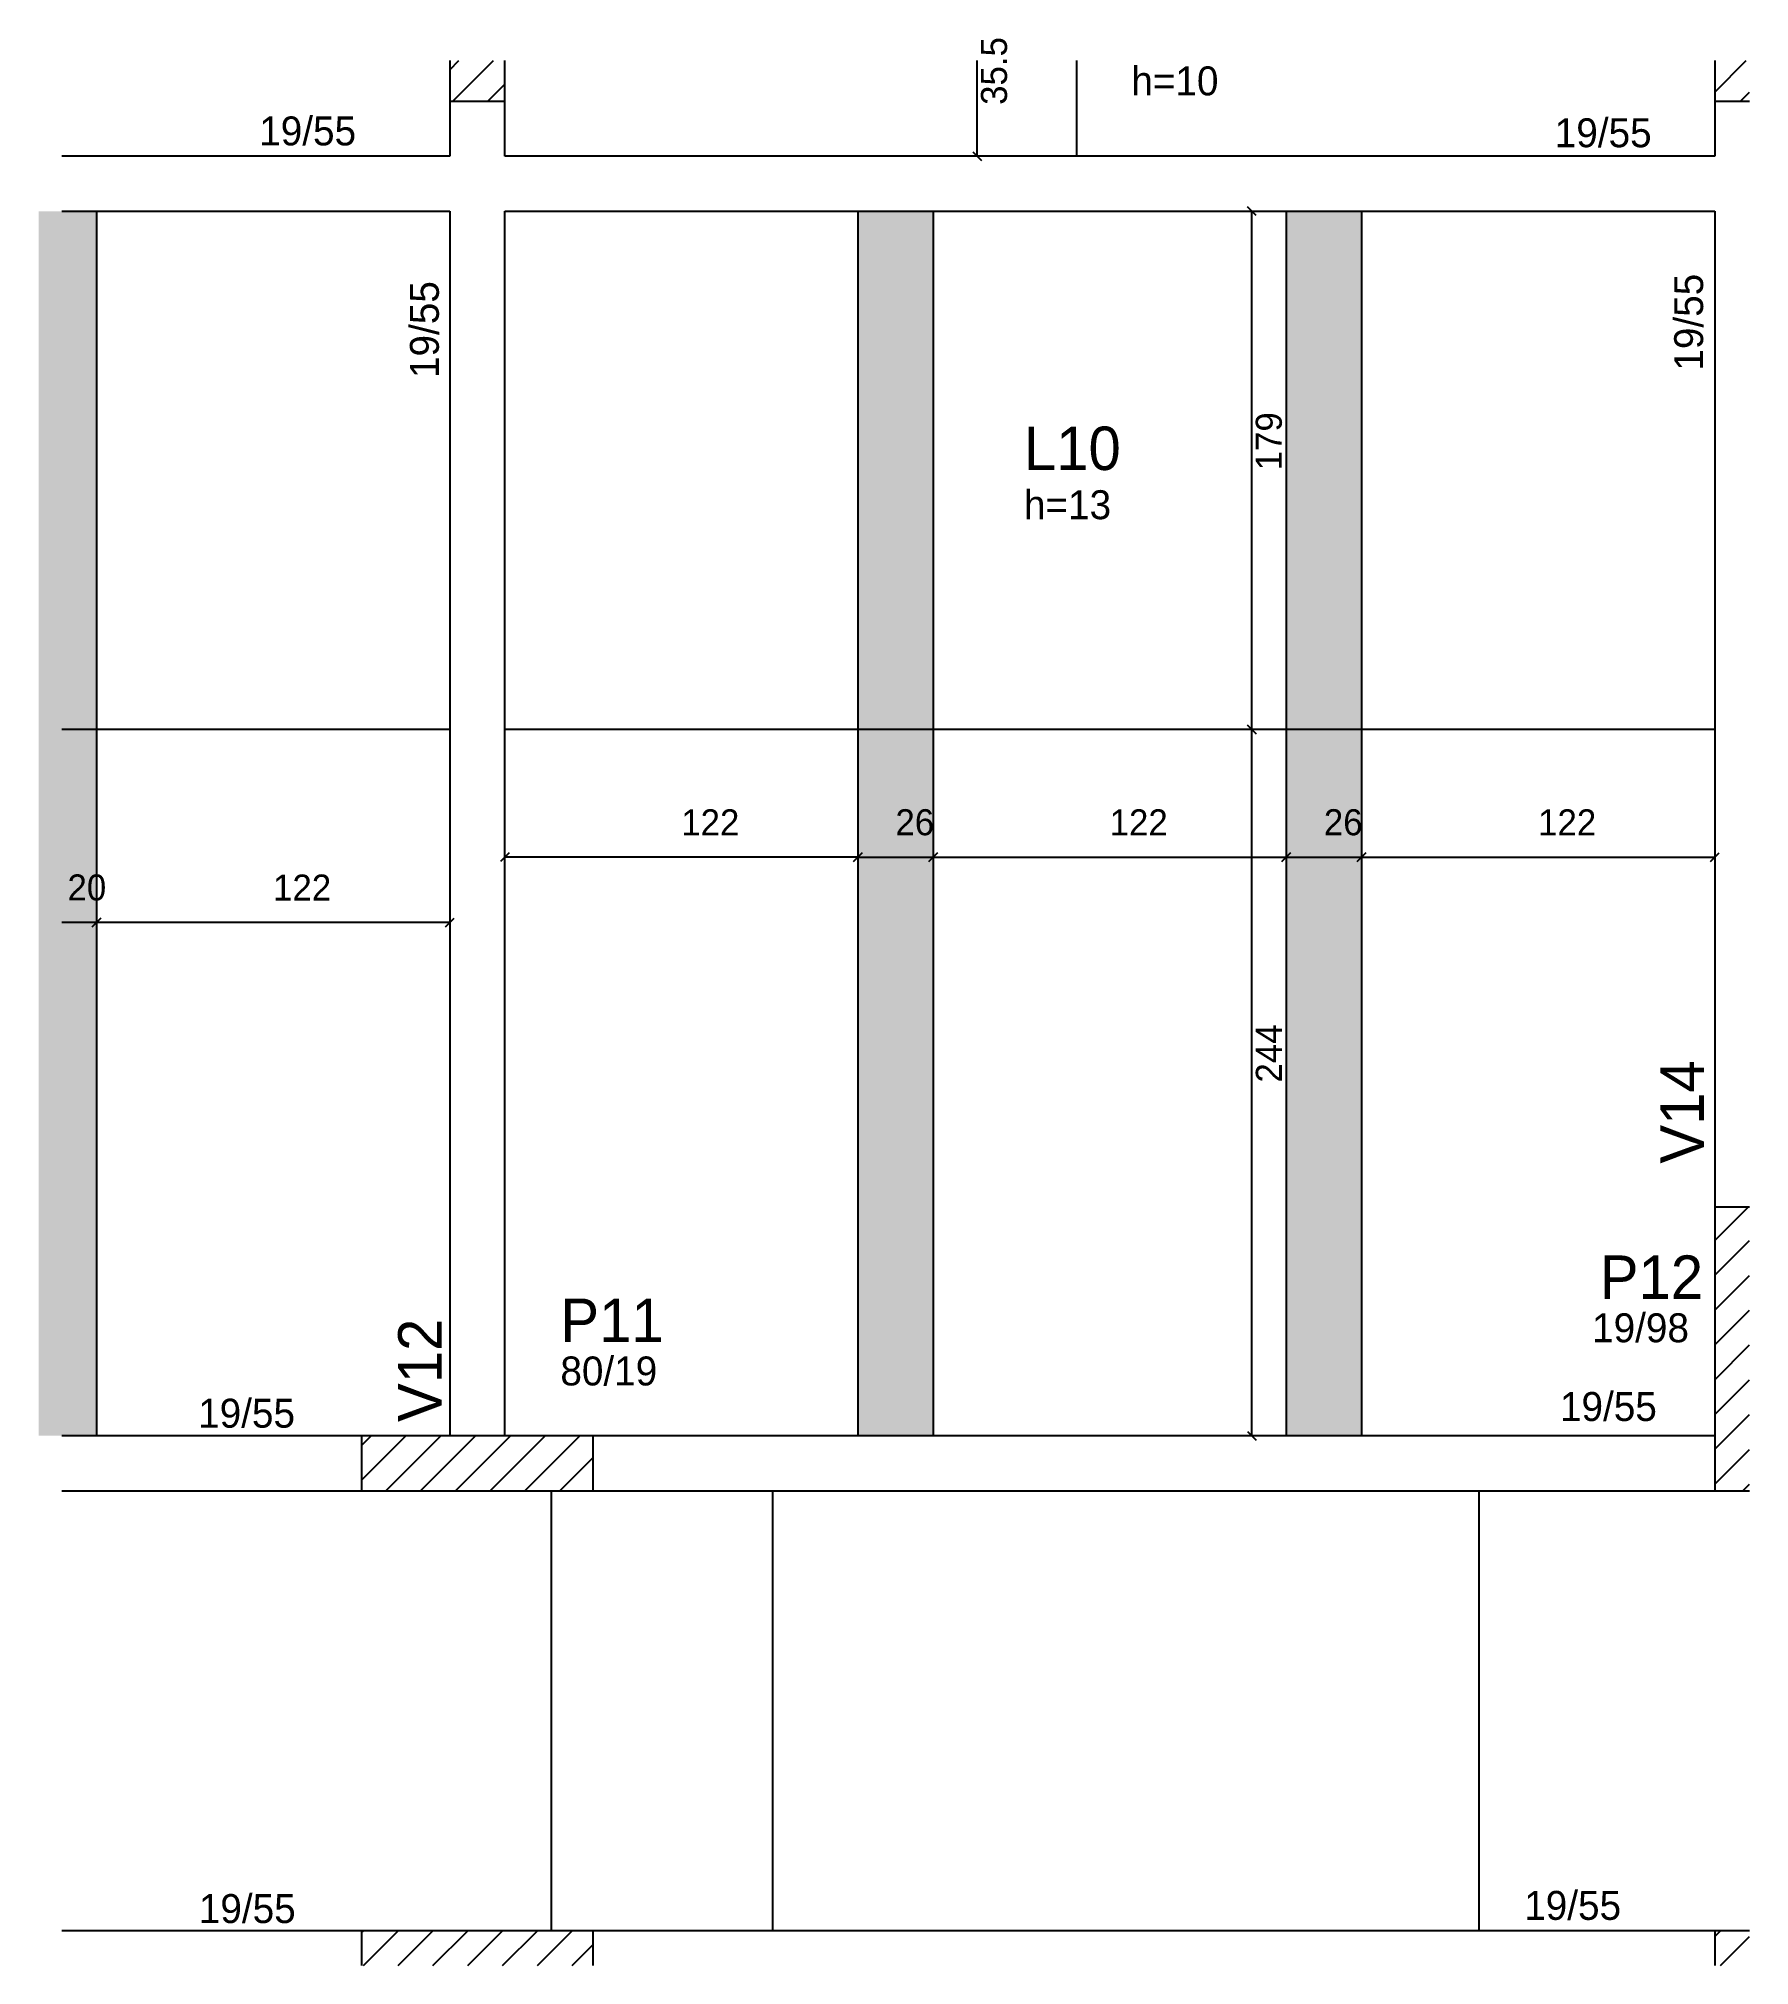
# Model space of a CAD drawing. Header units: metres. Extents: x 3910 to 4502, y 2116 to 2782.
import ezdxf

# ---------------------------------------------------------------- set-up
doc = ezdxf.new("R2010")
doc.units = ezdxf.units.M
for name, color, linetype in [('3', 7, 'Continuous'), ('4', 7, 'Continuous'), ('7', 7, 'Continuous'), ('Hachura', 7, 'Continuous'), ('Painéis', 7, 'Continuous')]:
    doc.layers.add(name, color=color, linetype=linetype)

msp = doc.modelspace()

# ---------------------------------------------------------------- hatches: boundary and pattern name
at = {"layer": 'Hachura'}
h = msp.add_hatch(color=7, dxfattribs=at)
h.dxf.hatch_style = 1
h.paths.add_polyline_path([(3930.5, 2721.98), (3910.5, 2721.98), (3910.5, 2298.98), (3930.5, 2298.98), (3930.5, 2721.98)])
h = msp.add_hatch(color=7, dxfattribs=at)
h.dxf.hatch_style = 1
h.paths.add_polyline_path([(4219.51, 2721.99), (4193.51, 2721.98), (4193.51, 2298.98), (4219.51, 2298.99), (4219.51, 2721.99)])
h = msp.add_hatch(color=7, dxfattribs=at)
h.dxf.hatch_style = 1
h.paths.add_polyline_path([(4367.51, 2721.99), (4341.51, 2721.98), (4341.51, 2298.98), (4367.51, 2298.99), (4367.51, 2721.99)])

# ---------------------------------------------------------------- linework, layer by layer
at = {"layer": '3', "color": 3, "lineweight": 25}
for p, q in [((4052.54, 2770.88), (4055.68, 2774.02)), ((4053.66, 2759.98), (4067.7, 2774.02)), ((4489.54, 2763.11), (4500.45, 2774.02)), ((4065.68, 2759.98), (4071.54, 2765.84)), ((4498.43, 2759.98), (4501.54, 2763.09)), ((4489.54, 2366.42), (4501.1, 2377.98)), ((4489.54, 2354.4), (4501.54, 2366.4)), ((4489.54, 2342.38), (4501.54, 2354.38)), ((4489.54, 2330.36), (4501.54, 2342.36)), ((4489.54, 2318.34), (4501.54, 2330.34)), ((4489.54, 2306.32), (4501.54, 2318.32)), ((4489.54, 2294.3), (4501.54, 2306.3)), ((4022.04, 2283.59), (4037.43, 2298.98)), ((4022.04, 2295.61), (4025.41, 2298.98)), ((4030.45, 2279.98), (4049.45, 2298.98)), ((4042.47, 2279.98), (4061.47, 2298.98)), ((4054.49, 2279.98), (4073.49, 2298.98)), ((4066.51, 2279.98), (4085.51, 2298.98)), ((4078.53, 2279.98), (4097.53, 2298.98)), ((4090.56, 2279.98), (4102.04, 2291.46)), ((4489.54, 2282.27), (4501.54, 2294.27)), ((4499.26, 2279.98), (4501.54, 2282.25)), ((4022.04, 2127.32), (4022.7, 2127.98)), ((4022.72, 2115.98), (4034.72, 2127.98)), ((4034.74, 2115.98), (4046.74, 2127.98)), ((4046.76, 2115.98), (4058.76, 2127.98)), ((4058.78, 2115.98), (4070.78, 2127.98)), ((4070.81, 2115.98), (4082.81, 2127.98)), ((4082.83, 2115.98), (4094.83, 2127.98)), ((4489.54, 2126), (4491.51, 2127.98)), ((4491.53, 2115.98), (4501.54, 2125.98)), ((4094.85, 2115.98), (4102.04, 2123.17))]:
    msp.add_line(p, q, dxfattribs=at)
for points in [[(4052.54, 2759.98), (4052.54, 2740.98)], [(4071.54, 2740.98), (4071.54, 2759.98)], [(4489.54, 2759.98), (4489.54, 2740.98)], [(4052.54, 2740.98), (3918.5, 2740.98)], [(4489.54, 2740.98), (4071.54, 2740.98)], [(3918.5, 2721.98), (4052.54, 2721.98)], [(4052.54, 2721.98), (4052.54, 2298.98)], [(4071.54, 2721.98), (4489.54, 2721.98)], [(4071.54, 2298.98), (4071.54, 2721.98)], [(4489.54, 2721.98), (4489.54, 2377.98)], [(4022.04, 2298.98), (3918.5, 2298.98)], [(4489.54, 2298.98), (4102.04, 2298.98)], [(3918.5, 2279.98), (4022.04, 2279.98)], [(4102.04, 2279.98), (4489.54, 2279.98)], [(4022.04, 2127.98), (3918.5, 2127.98)], [(4489.54, 2127.98), (4102.04, 2127.98)]]:
    msp.add_lwpolyline(points, dxfattribs=at)
at = {"layer": '7', "color": 7, "lineweight": 25}
for points in [[(4052.54, 2774.02), (4052.54, 2759.98)], [(4071.54, 2759.98), (4071.54, 2774.02)], [(4489.54, 2774.02), (4489.54, 2759.98)], [(4052.54, 2759.98), (4071.54, 2759.98)], [(4489.54, 2759.98), (4501.54, 2759.98)], [(4501.54, 2377.98), (4489.54, 2377.98)], [(4489.54, 2377.98), (4489.54, 2279.98)], [(4102.04, 2298.98), (4022.04, 2298.98)], [(4022.04, 2298.98), (4022.04, 2279.98)], [(4102.04, 2279.98), (4102.04, 2298.98)], [(4022.04, 2279.98), (4102.04, 2279.98)], [(4489.54, 2279.98), (4501.54, 2279.98)], [(4102.04, 2127.98), (4022.04, 2127.98)], [(4022.04, 2127.98), (4022.04, 2115.98)], [(4102.04, 2115.98), (4102.04, 2127.98)], [(4501.54, 2127.98), (4489.54, 2127.98)], [(4489.54, 2127.98), (4489.54, 2115.98)]]:
    msp.add_lwpolyline(points, dxfattribs=at)
at = {"layer": 'Painéis', "color": 4, "lineweight": 25}
for p, q in [((4234.76, 2740.98), (4234.76, 2774.02)), ((4232.51, 2740.98), (4231.76, 2740.98)), ((4329.58, 2542.98), (4329.58, 2721.98)), ((4329.58, 2298.98), (4329.58, 2542.98)), ((4193.51, 2498.82), (4071.53, 2498.82)), ((4193.51, 2498.82), (4219.51, 2498.82)), ((4219.51, 2498.82), (4341.51, 2498.82)), ((4341.51, 2498.82), (4367.51, 2498.82)), ((4367.51, 2498.82), (4489.54, 2498.82)), ((3930.5, 2476.28), (3918.5, 2476.28)), ((4052.53, 2476.28), (3930.5, 2476.28))]:
    msp.add_line(p, q, dxfattribs=at)
at = {"layer": 'Painéis', "color": 200, "lineweight": 25}
for p, q in [((4269.04, 2774.02), (4269.04, 2740.98)), ((3930.5, 2721.98), (3930.5, 2298.98)), ((4193.51, 2721.98), (4193.51, 2299)), ((4219.51, 2721.98), (4219.51, 2299)), ((4341.51, 2721.98), (4341.51, 2299)), ((4367.51, 2721.98), (4367.51, 2299)), ((4052.53, 2542.98), (3918.5, 2542.98)), ((4489.54, 2543), (4071.53, 2543)), ((4087.54, 2279.98), (4087.54, 2127.98)), ((4164.04, 2279.98), (4164.04, 2127.98)), ((4408.04, 2279.98), (4408.04, 2127.98))]:
    msp.add_line(p, q, dxfattribs=at)
at = {"layer": 'Painéis', "color": 0, "lineweight": 25}
for p, q in [((4233.26, 2742.48), (4236.26, 2739.48)), ((4331.08, 2720.48), (4328.08, 2723.48)), ((4331.08, 2541.48), (4328.08, 2544.48)), ((4328.08, 2544.48), (4331.08, 2541.48)), ((4073.03, 2500.32), (4070.03, 2497.32)), ((4192.01, 2497.32), (4195.01, 2500.32)), ((4195.01, 2500.32), (4192.01, 2497.32)), ((4218.01, 2497.32), (4221.01, 2500.32)), ((4221.01, 2500.32), (4218.01, 2497.32)), ((4340.01, 2497.32), (4343.01, 2500.32)), ((4343.01, 2500.32), (4340.01, 2497.32)), ((4366.01, 2497.32), (4369.01, 2500.32)), ((4369.01, 2500.32), (4366.01, 2497.32)), ((4488.04, 2497.32), (4491.04, 2500.32)), ((3932, 2477.78), (3929, 2474.78)), ((3929, 2474.78), (3932, 2477.78)), ((4051.03, 2474.78), (4054.03, 2477.78)), ((4328.08, 2300.48), (4331.08, 2297.48))]:
    msp.add_line(p, q, dxfattribs=at)

# ---------------------------------------------------------------- texts
at = {"layer": '3', "color": 3, "lineweight": 25}
for s, p in [('h=10', (4287.99, 2762.02)), ('19/55', (3986.73, 2744.73)), ('19/55', (4434.28, 2744.09)), ('h=13', (4250.9, 2615.6)), ('19/98', (4447.18, 2331.26)), ('80/19', (4090.77, 2316.35)), ('19/55', (3965.63, 2301.76)), ('19/55', (4436.08, 2304.07)), ('19/55', (3965.87, 2130.63)), ('19/55', (4423.73, 2131.73))]:
    msp.add_text(s, height=10, dxfattribs=at).set_placement(p)
for p in [(4048.79, 2664.37), (4485.53, 2666.92)]:
    msp.add_text('19/55', height=10, rotation=90, dxfattribs=at).set_placement(p)
at = {"layer": '4', "color": 4, "lineweight": 25}
for s, p in [('L10', (4250.9, 2632.6)), ('P12', (4449.84, 2346.26)), ('P11', (4090.77, 2331.35))]:
    msp.add_text(s, height=15, dxfattribs=at).set_placement(p)
for s, p in [('V14', (4485.79, 2392.98)), ('V12', (4049.72, 2303.73))]:
    msp.add_text(s, height=15, rotation=90, dxfattribs=at).set_placement(p)
at = {"layer": 'Painéis', "color": 240, "lineweight": 25}
for s, p in [('35.5', (4245.06, 2758.73)), ('179', (4339.99, 2632.48)), ('244', (4340.01, 2420.98))]:
    msp.add_text(s, height=9, rotation=90, dxfattribs=at).set_placement(p)
for s, p in [('122', (4132.52, 2506.37)), ('26', (4206.51, 2506.41)), ('122', (4280.51, 2506.37)), ('26', (4354.51, 2506.41)), ('122', (4428.53, 2506.37)), ('20', (3920.5, 2483.88)), ('122', (3991.51, 2483.84))]:
    msp.add_text(s, height=9, dxfattribs=at).set_placement(p)

doc.saveas('drawing.dxf')
